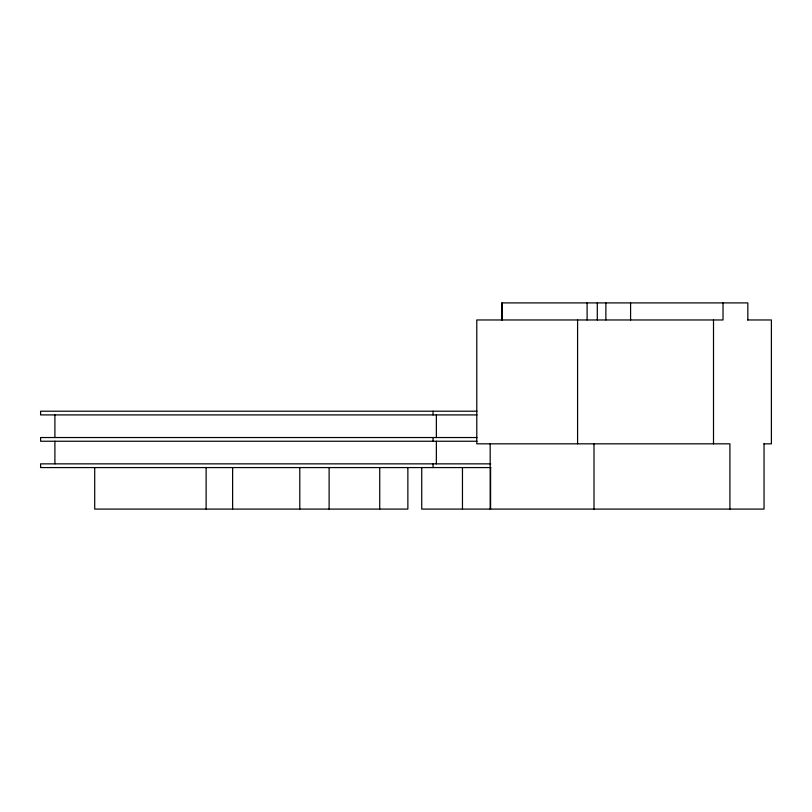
<?xml version="1.0" encoding="UTF-8"?>
<svg xmlns="http://www.w3.org/2000/svg" width="812" height="812" viewBox="0 0 812 812"><rect width="100%" height="100%" fill="white"/><g stroke="black" fill="none" stroke-linecap="round" stroke-linejoin="round"><path stroke-width="1.22" d="M747.639 319.969L771.4 319.969L771.4 443.829L763.899 443.829M476.999 411.207L40.6 411.207L40.6 414.912L476.999 414.912M476.999 437.536L40.6 437.536L40.6 441.241L476.999 441.241M490.813 463.855L40.6 463.855L40.6 467.57L490.813 467.57M764.041 443.829L764.041 509.094L421.732 509.094L421.732 467.57M747.832 319.969L747.832 302.906L501.704 302.906L501.704 319.969M729.917 509.094L729.917 443.829L476.786 443.829L476.786 319.969L723.025 319.969L723.025 302.906M713.504 319.969L713.504 443.829M630.589 302.906L630.589 319.969M605.874 302.906L605.874 319.969M597.297 302.906L597.297 319.969M594.008 443.829L594.008 509.094M587.106 302.906L587.106 319.969M577.586 319.969L577.586 443.829M502.09 302.906L502.09 319.969M490.6 467.57L490.6 509.094M490.174 443.829L490.174 509.094M462.464 467.57L462.464 509.094M436.359 414.912L436.359 437.536M436.359 441.241L436.359 463.855M433.06 411.207L433.06 414.912M433.06 437.536L433.06 441.241M433.06 463.855L433.06 467.57M407.868 467.57L407.868 509.094L94.699 509.094L94.699 467.57M379.732 467.57L379.732 509.094M329.114 467.57L329.114 509.094M299.79 467.57L299.79 509.094M232.618 467.57L232.618 509.094M206.126 467.57L206.126 509.094M54.901 414.912L54.901 437.536M54.901 441.241L54.901 463.855"/></g></svg>
